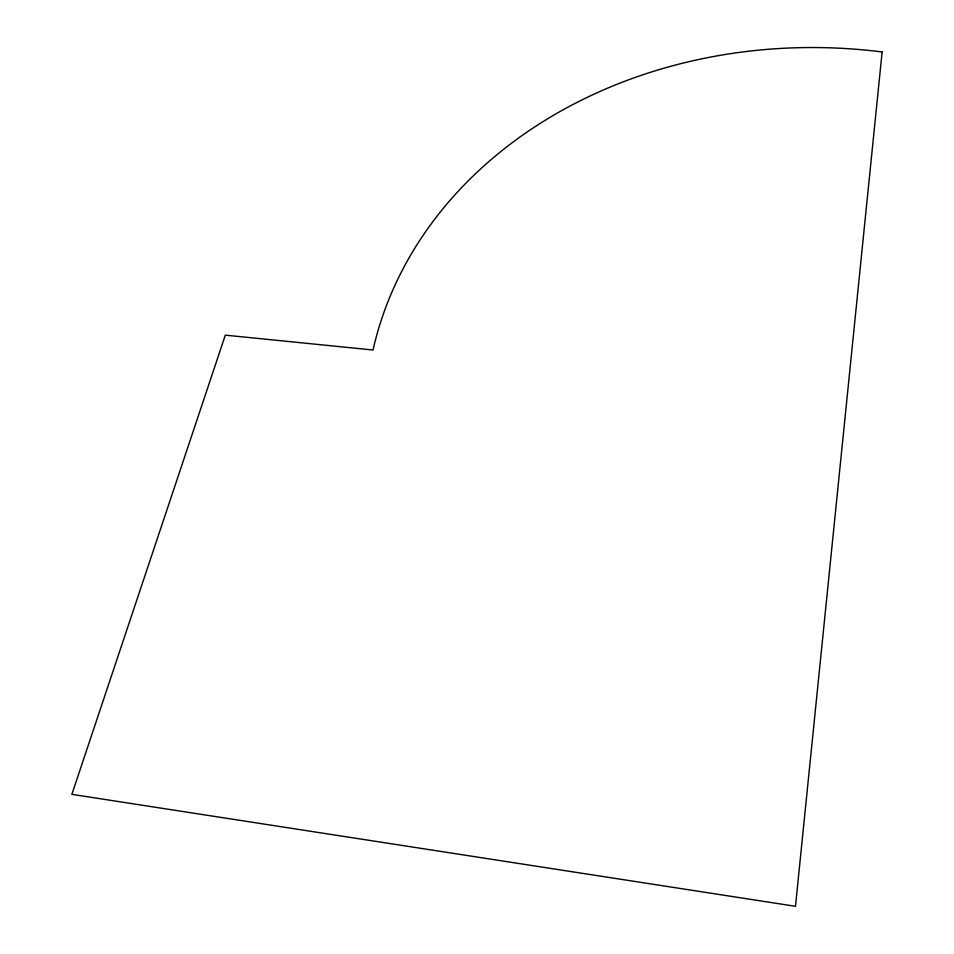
<?xml version="1.0" encoding="UTF-8"?>
<svg xmlns="http://www.w3.org/2000/svg" width="954" height="954" viewBox="0 0 954 954"><rect width="100%" height="100%" fill="white"/><g stroke="black" fill="none" stroke-linecap="round" stroke-linejoin="round"><path stroke-width="1.43" d="M882.128 51.969L795.481 906.3L71.872 794.348L225.311 335.152L373.026 349.999A460.77 383.269 4.5 0 1 882.128 51.969"/></g></svg>
